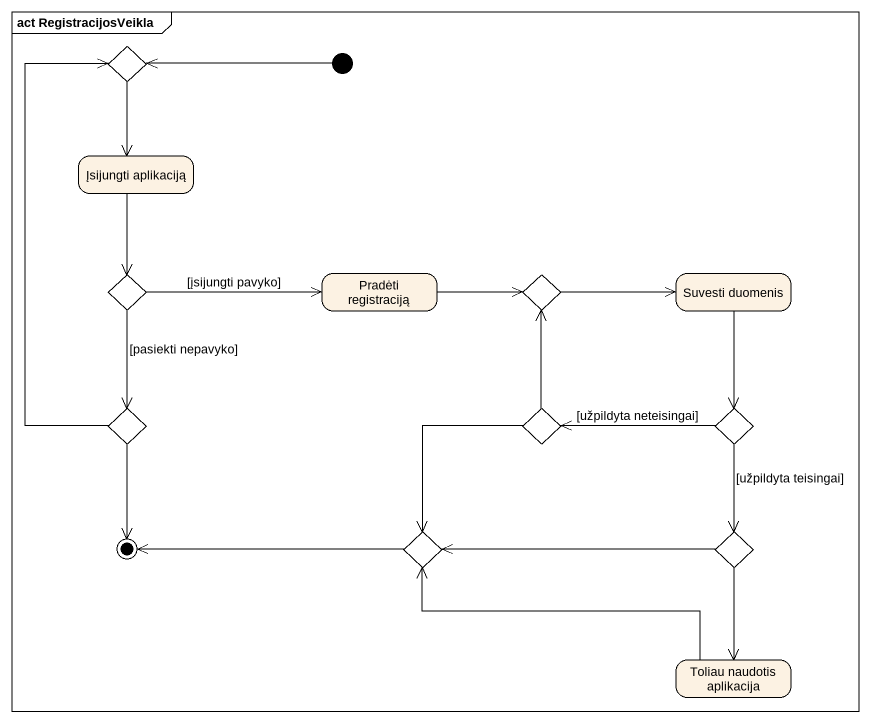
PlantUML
@startuml
mainframe act RegistracijosVeikla
hide empty description
state choice1 <<choice>>
state "Įsijungti aplikaciją" as Įsijungti_aplikaciją
state choice2 <<choice>>
state "Pradėti registraciją" as Pradėti_registraciją
state choice3 <<choice>>
state "Suvesti duomenis" as Suvesti_duomenis
state choice4 <<choice>>
state choice5 <<choice>>
state choice6 <<choice>>
state choice7 <<choice>>
state choice8 <<choice>>
state "Toliau naudotis aplikacija" as Toliau_naudotis_aplikacija
[*] -left-> choice1
choice1 --> Įsijungti_aplikaciją
Įsijungti_aplikaciją --> choice2
choice2 -right-> Pradėti_registraciją : [įsijungti pavyko]
choice2 --> choice4 : [pasiekti nepavyko]
Pradėti_registraciją -right-> choice3
choice3 -right-> Suvesti_duomenis
Suvesti_duomenis --> choice6
choice4 -up-> choice1
choice5 -up-> choice3
choice5 --> choice7
choice6 -left-> choice5 : [užpildyta neteisingai]
choice6 --> choice8 : [užpildyta teisingai]
choice8 -left-> choice7
choice8 --> Toliau_naudotis_aplikacija
Toliau_naudotis_aplikacija -left-> choice7
choice4 --> [*]
choice7 -left-> [*]
@enduml
